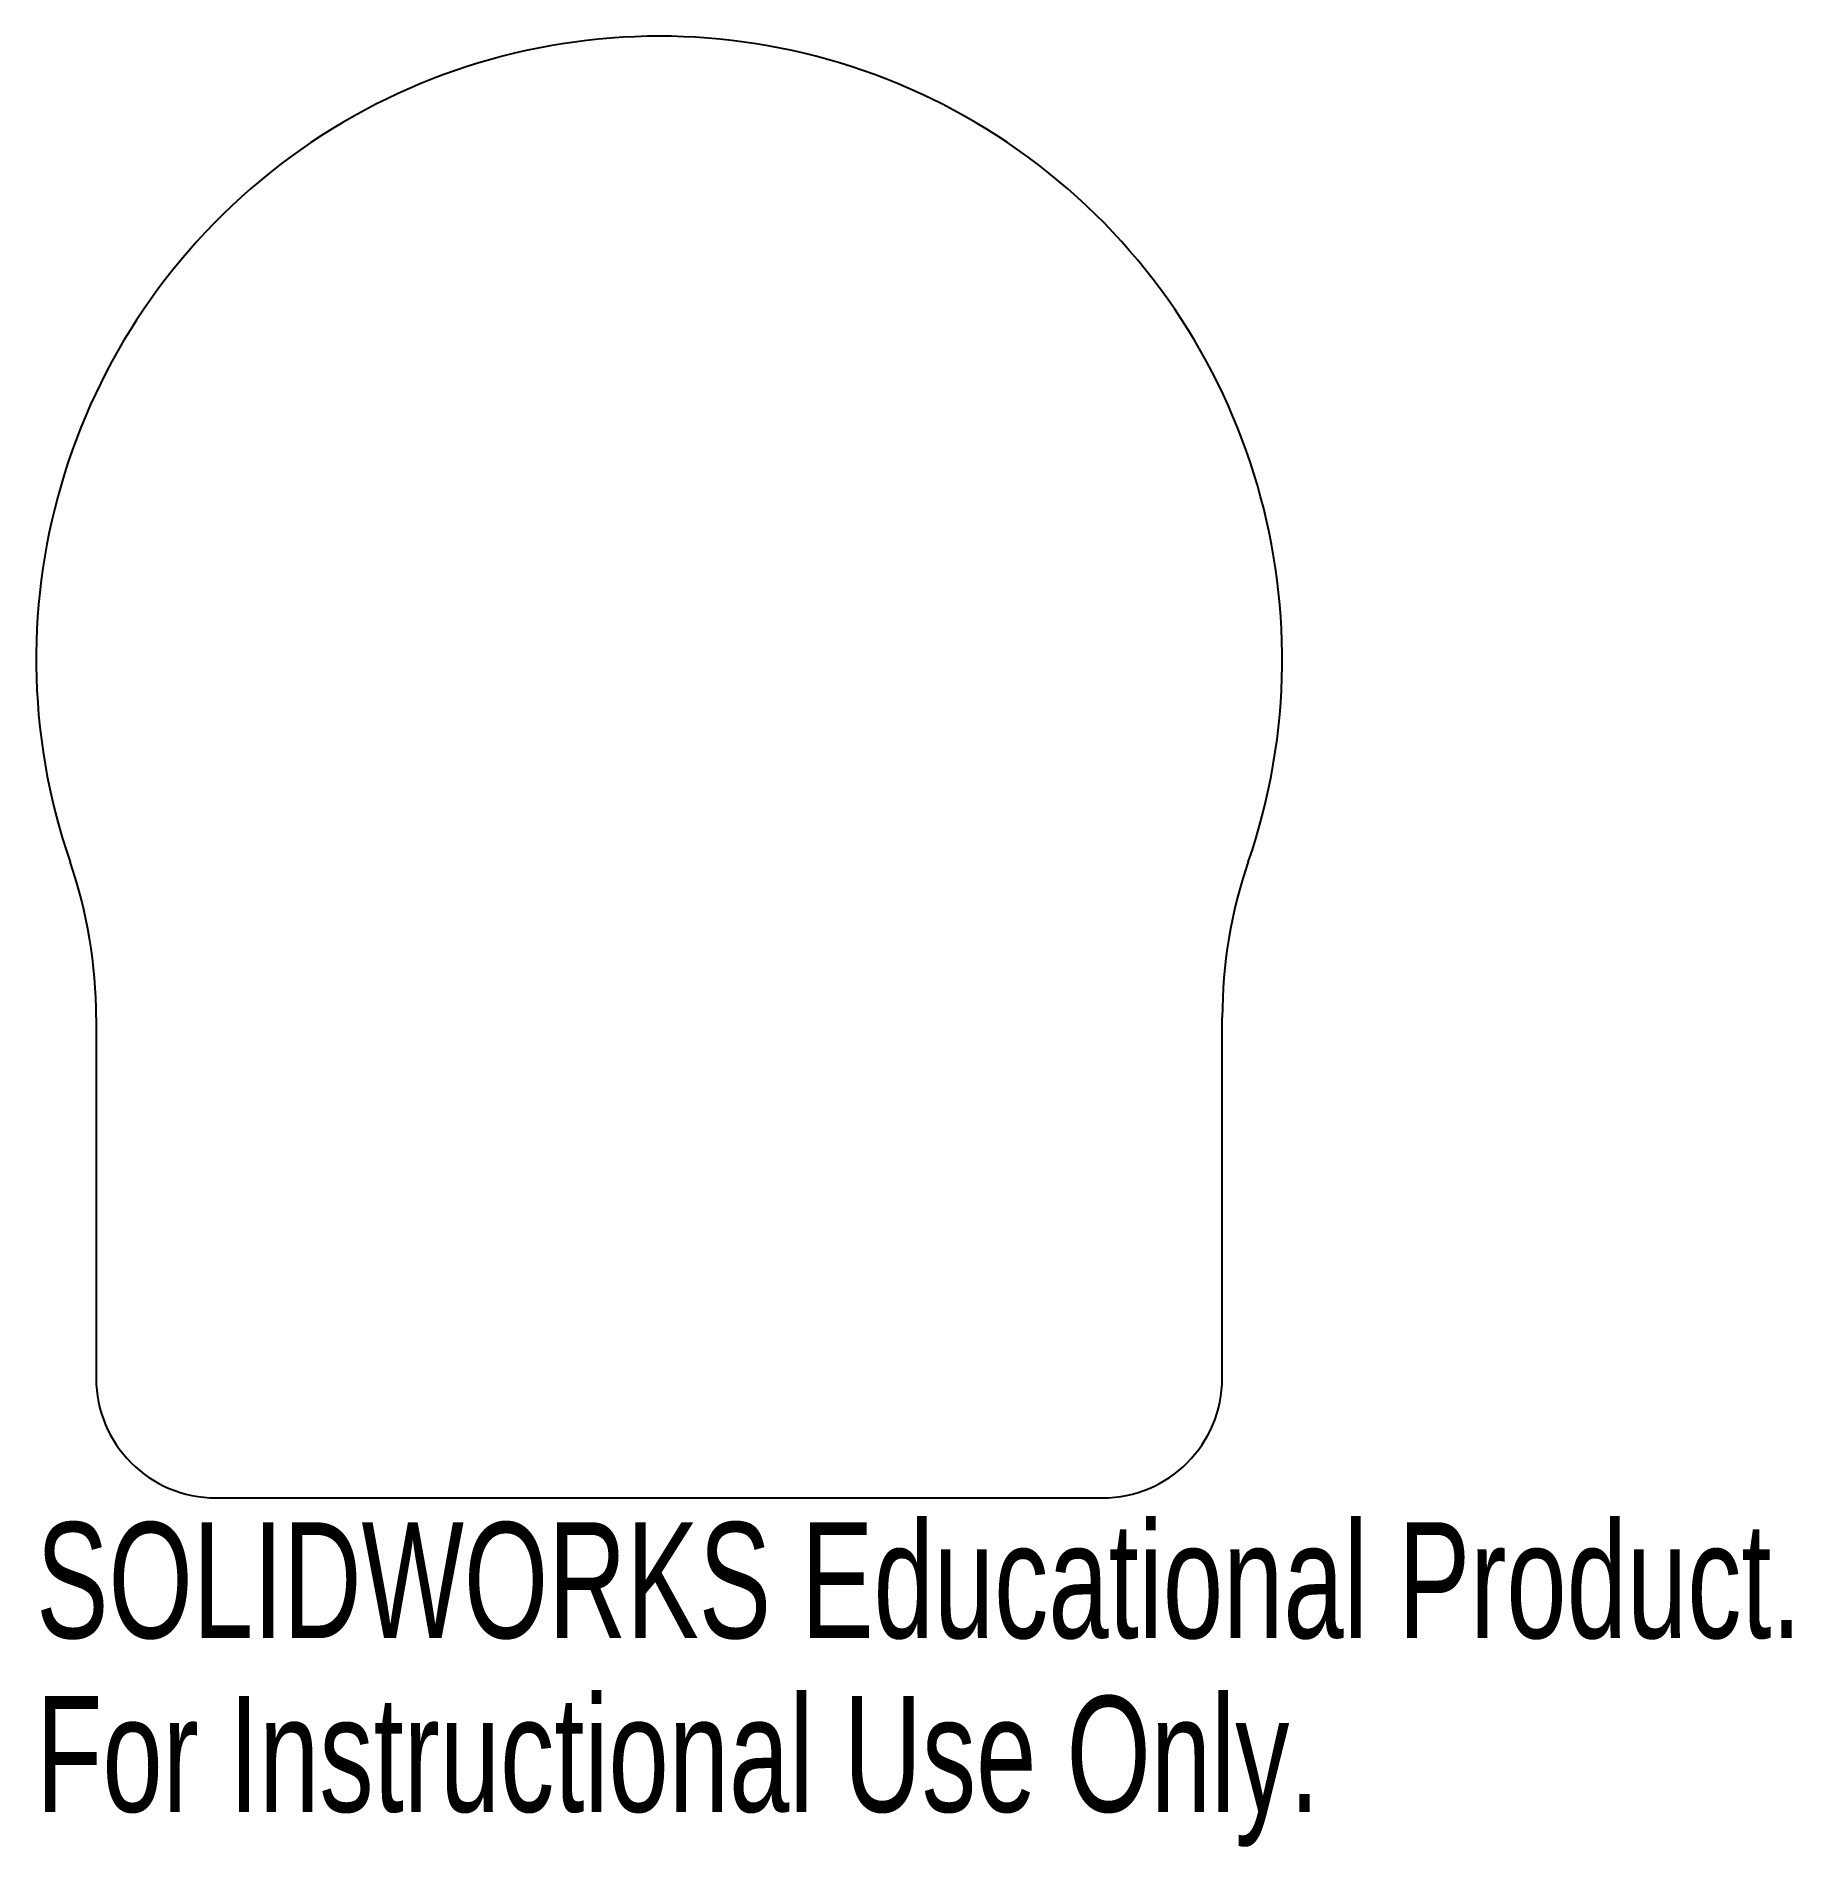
# Model space of a CAD drawing. Header units: millimetres. Extents: x -26 to 47.3, y -49.6 to 26.
import ezdxf

# ---------------------------------------------------------------- set-up
doc = ezdxf.new("R2010")
doc.units = ezdxf.units.MM
doc.styles.add('SLDTEXTSTYLE0', font='TXT', dxfattribs={"width": 0.7})

msp = doc.modelspace()

# ---------------------------------------------------------------- linework, layer by layer
at = {"color": 7, "linetype": 'Continuous', "lineweight": 25}
for p, q in [((-23.5, -14.958), (-23.5, -30)), ((23.5, -30), (23.5, -14.958)), ((-18.5, -35), (18.5, -35))]:
    msp.add_line(p, q, dxfattribs=at)
for centre, radius, start, end in [((0, 0), 26, 341.02353, 198.97647), ((-43.5, -14.958), 20, 0, 18.97647), ((43.5, -14.958), 20, 161.02353, 180), ((-18.5, -30), 5, 180, 270), ((18.5, -30), 5, 270, 0)]:
    msp.add_arc(centre, radius, start, end, dxfattribs=at)

# ---------------------------------------------------------------- texts
at = {"color": 7, "linetype": 'Continuous', "char_height": 4.83362, "attachment_point": 1, "style": 'SLDTEXTSTYLE0'}
for s, insert in [('SOLIDWORKS Educational Product.', (-26, -36.02)), ('For Instructional Use Only.', (-26, -43.27))]:
    msp.add_mtext(s, dxfattribs=dict(at, insert=insert))

doc.saveas('drawing.dxf')
